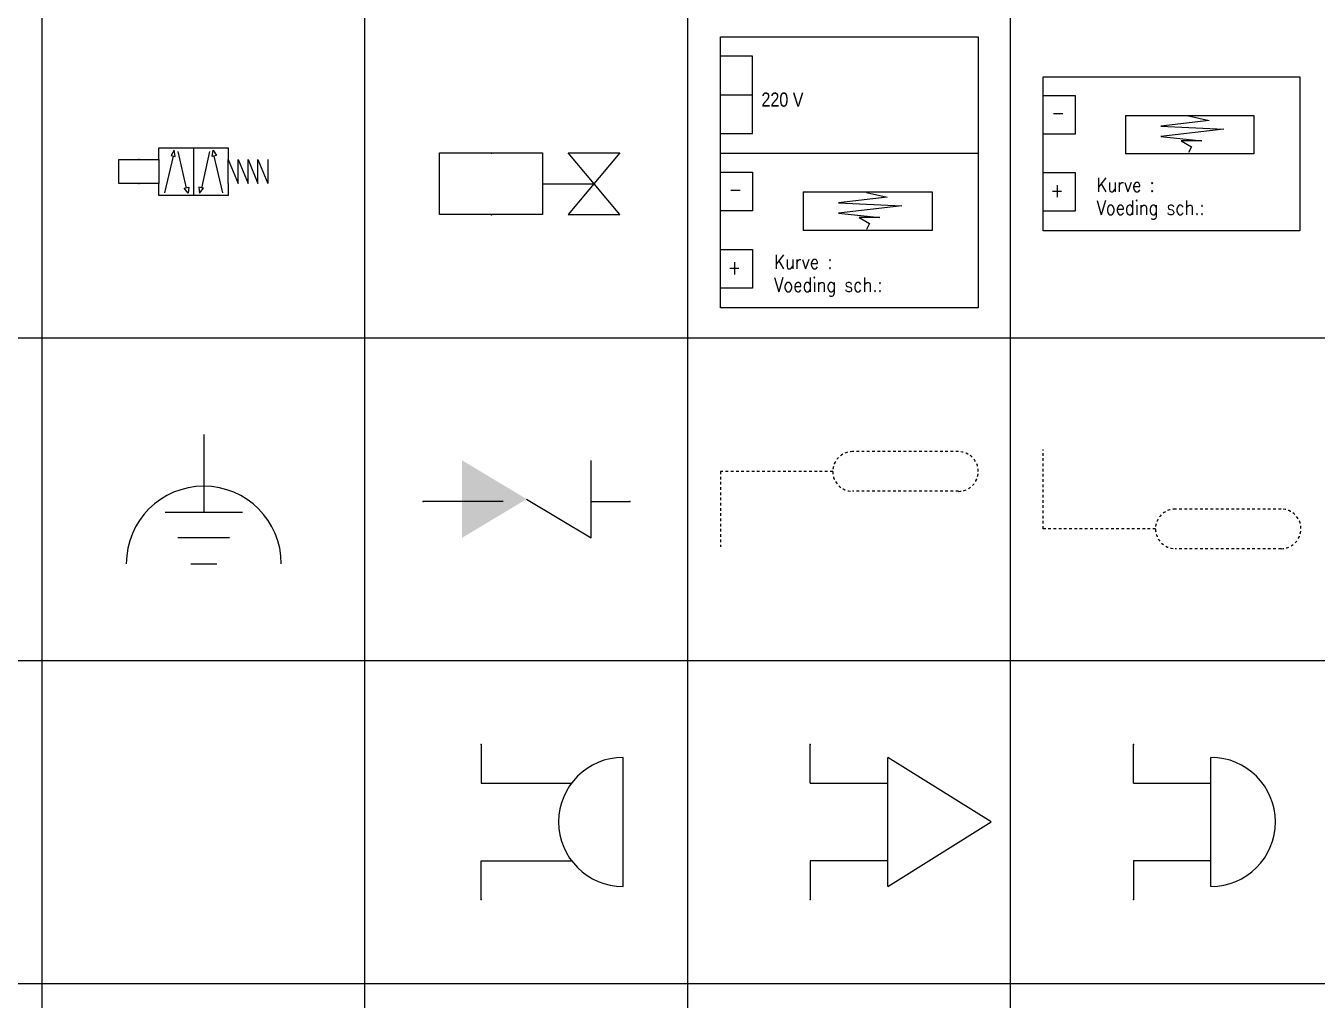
# Model space of a CAD drawing. Extents: x -6 to 410, y -3 to 290.
# Drawn here: x 99.4 to 149.4, y 184.3 to 222.1 of the extents above; entities that cross this region are included whole.
import ezdxf
from ezdxf.enums import TextEntityAlignment as Align

# ---------------------------------------------------------------- set-up
doc = ezdxf.new("R2010")
doc.units = 0
doc.linetypes.add('DASHED', pattern=[18.75, 12.5, -6.25])
doc.linetypes.add('HIDDEN', pattern=[0.375, 0.25, -0.125])
doc.layers.get('0').update_dxf_attribs({"linetype": 'CONTINUOUS'})
for name, color, linetype in [('1', 7, 'CONTINUOUS'), ('10', 1, 'DASHED'), ('11', 3, 'DASHED'), ('12', 2, 'DASHED'), ('20', 7, 'HIDDEN'), ('3', 4, 'CONTINUOUS'), ('30', 8, 'CONTINUOUS'), ('C', 7, 'CONTINUOUS'), ('GRID', 9, 'CONTINUOUS'), ('SYMB', 7, 'CONTINUOUS')]:
    doc.layers.add(name, color=color, linetype=linetype)
doc.styles.add('DINY', font='SIMPLEX', dxfattribs={"width": 0.95})
doc.styles.add('ROMANS', font='ROMANS', dxfattribs={"width": 0.85})

# ---------------------------------------------------------------- blocks, each defined once
blk = doc.blocks.new('VENT32-E')
at = {"layer": '1'}
for p, q in [((5, 3), (22.5, 3)), ((5, 0), (5, 3)), ((6.51, -8.4), (8.71, 0.9)), ((8.94, 2.37), (8.12, 1.04)), ((8.12, 1.04), (9.19, 0.79)), ((9.19, 0.79), (8.94, 2.37)), ((9.86, 2.05), (11.9, -7.15)), ((13.75, 3), (13.75, -9)), ((17.83, 2.05), (15.79, -7.15)), ((18.5, 0.79), (18.75, 2.37)), ((19.57, 1.04), (18.5, 0.79)), ((18.75, 2.37), (19.57, 1.04)), ((21.18, -8.4), (18.98, 0.9)), ((22.5, 3), (22.5, 0)), ((22.5, 0), (25, -6)), ((22.5, -6), (22.5, 0)), ((25, 0), (27.5, -6)), ((25, -6), (25, 0)), ((27.5, -6), (27.5, 0)), ((27.5, 0), (30, -6)), ((30, 0), (32.5, -6)), ((30, -6), (30, 0)), ((32.5, 0), (32.5, -6)), ((5, -9), (5, -6)), ((22.5, -6), (22.5, -9)), ((22.5, -9), (5, -9)), ((11.39, -7.22), (12.56, -6.94)), ((12.41, -8.42), (11.39, -7.22)), ((12.56, -6.94), (12.41, -8.42)), ((16.31, -7.22), (15.13, -6.94)), ((15.13, -6.94), (15.28, -8.42)), ((15.28, -8.42), (16.31, -7.22))]:
    blk.add_line(p, q, dxfattribs=at)
at = {"layer": '3'}
for p, q in [((-5, -6), (-5, 0)), ((-5, 0), (5, 0)), ((5, 0), (5, -6)), ((5, -6), (-5, -6))]:
    blk.add_line(p, q, dxfattribs=at)
at = {"layer": 'C', "color": 1}
blk.add_point((0, 0), dxfattribs=at)
at = {"layer": 'C', "color": 2}
blk.add_point((0, -6), dxfattribs=at)
at = {"flags": 1}
blk.add_attdef('SYMBTYPE', (0, 0), '', height=0.2, dxfattribs=at)
at = {"layer": '12', "style": 'DINY', "width": 0.95}
blk.add_attdef('MATCODE', (7.98, 6.88), '', height=3.2, dxfattribs=at)
blk = doc.blocks.new('VENTELEK')
at = {"layer": '1'}
for p, q in [((12.5, 6), (7.5, 0)), ((7.5, 6), (12.5, 6)), ((10, 3), (7.5, 6)), ((5, 3), (10, 3)), ((12.5, 0), (10, 3)), ((7.5, 0), (12.5, 0))]:
    blk.add_line(p, q, dxfattribs=at)
at = {"layer": '3'}
for p, q in [((-5, 0), (-5, 6)), ((-5, 6), (5, 6)), ((5, 6), (5, 0)), ((5, 0), (-5, 0))]:
    blk.add_line(p, q, dxfattribs=at)
at = {"layer": 'C', "color": 1}
blk.add_point((0.05, 5.97), dxfattribs=at)
at = {"layer": 'C', "color": 2}
blk.add_point((0.05, -0.03), dxfattribs=at)
at = {"flags": 1}
blk.add_attdef('SYMBTYPE', (0, 0), '', height=0.2, dxfattribs=at)
at = {"layer": '12', "width": 0.85}
blk.add_attdef('MATCODE', (4.08, 8.53), '', height=3.2, dxfattribs=at)
at = {"layer": '30', "style": 'DINY', "width": 0.95}
for tag, p in [('T1', (-1, 7)), ('T2', (-1, -3))]:
    blk.add_attdef(tag, text='', height=2.2, dxfattribs=at).set_placement(p, align=Align.RIGHT)
blk = doc.blocks.new('INSCHRSP')
at = {"layer": '1'}
for p, q in [((5.03, 21.13), (0.03, 21.13)), ((5.03, 9.13), (5.03, 21.13)), ((0.03, 15.13), (5.03, 15.13)), ((0.03, 9.13), (5.03, 9.13)), ((0.03, 6.06), (40.03, 6.06)), ((0.03, 3.13), (5.03, 3.13)), ((5.03, 3.13), (5.03, -2.87)), ((25.88, -0.73), (18.35, -1.64)), ((18.35, -1.64), (28.16, -2.1)), ((22.68, -0.05), (25.88, -0.73)), ((5.03, -2.87), (0.03, -2.87)), ((28.16, -2.1), (18.35, -3.24)), ((18.35, -3.24), (24.74, -3.93)), ((24.74, -3.93), (21.54, -3.93)), ((21.54, -3.93), (23.14, -4.84)), ((23.14, -4.84), (22.68, -5.75)), ((0.03, -8.87), (5.03, -8.87)), ((5.03, -8.87), (5.03, -14.87)), ((5.03, -14.87), (0.03, -14.87))]:
    blk.add_line(p, q, dxfattribs=at)
at = {"layer": '3'}
for p, q in [((0.03, 24.13), (40.03, 24.13)), ((0.03, 6.13), (0.03, 24.13)), ((40.03, 24.13), (40.03, 6.13)), ((0.03, -17.94), (0.03, 6.06)), ((40.03, 6.06), (40.03, -17.94)), ((12.85, 0.06), (32.85, 0.06)), ((12.85, 0.06), (12.85, -5.94)), ((32.85, 0.06), (32.85, -5.94)), ((32.85, -5.94), (12.85, -5.94)), ((40.03, -17.94), (0.03, -17.94))]:
    blk.add_line(p, q, dxfattribs=at)
at = {"flags": 1}
blk.add_attdef('SYMBTYPE', (0, 0), '', height=0.2, dxfattribs=at)
at = {"layer": '1', "width": 0.85}
blk.add_attdef('&', (23.55, -11.87), '', height=2.2, dxfattribs=at)
at = {"layer": '10', "width": 0.85}
blk.add_text('220 V', height=2.2, dxfattribs=at).set_placement((6.39, 13.28))
at = {"layer": '10', "style": 'ROMANS', "width": 0.85}
for s, p in [('-', (1.31, -0.62)), ('Kurve :', (8.36, -11.87)), ('+', (1.15, -12.72)), ('Voeding sch.:', (8.36, -15.43))]:
    blk.add_text(s, height=2.2, dxfattribs=at).set_placement(p)
at = {"layer": '10', "width": 0.85}
blk.add_attdef('&', (30.19, -15.78), '', height=2.2, dxfattribs=at)
at = {"layer": '12', "width": 0.85}
blk.add_attdef('MATCODE', (46.05, -14.87), '', height=3.2, dxfattribs=at)
blk = doc.blocks.new('INSCHR')
at = {"layer": '1'}
for p, q in [((-0.03, 2.82), (4.97, 2.82)), ((4.97, 2.82), (4.97, -3.18)), ((25.81, -1.04), (18.29, -1.96)), ((18.29, -1.96), (28.09, -2.41)), ((22.62, -0.36), (25.81, -1.04)), ((4.97, -3.18), (-0.03, -3.18)), ((28.09, -2.41), (18.29, -3.55)), ((18.29, -3.55), (24.67, -4.24)), ((24.67, -4.24), (21.48, -4.24)), ((21.48, -4.24), (23.07, -5.15)), ((23.07, -5.15), (22.62, -6.06)), ((-0.03, -9.18), (4.97, -9.18)), ((4.97, -9.18), (4.97, -15.18)), ((4.97, -15.18), (-0.03, -15.18))]:
    blk.add_line(p, q, dxfattribs=at)
at = {"layer": '3'}
for p, q in [((-0.03, 5.74), (39.97, 5.74)), ((-0.03, -18.26), (-0.03, 5.74)), ((39.97, 5.74), (39.97, -18.26)), ((12.79, -0.26), (12.79, -6.26)), ((12.79, -0.26), (32.79, -0.26)), ((32.79, -0.26), (32.79, -6.26)), ((32.79, -6.26), (12.79, -6.26)), ((39.97, -18.26), (-0.03, -18.26))]:
    blk.add_line(p, q, dxfattribs=at)
at = {"flags": 1}
blk.add_attdef('SYMBTYPE', (0, 0), '', height=0.2, dxfattribs=at)
at = {"layer": '10', "style": 'ROMANS', "width": 0.85}
for s, p in [('-', (1.24, -0.93)), ('Kurve :', (8.29, -12.18)), ('+', (1.08, -13.03)), ('Voeding sch.:', (8.29, -15.74))]:
    blk.add_text(s, height=2.2, dxfattribs=at).set_placement(p)
at = {"layer": '10', "width": 0.85}
for p in [(23.48, -12.18), (30.12, -16.09)]:
    blk.add_attdef('&', p, '', height=2.2, dxfattribs=at)
at = {"layer": '12', "width": 0.85}
blk.add_attdef('MATCODE', (45.98, -15.18), '', height=3.2, dxfattribs=at)
blk = doc.blocks.new('AARDAF')
at = {"layer": '1'}
for p, q in [((0, 0), (0, -3)), ((-1.5, -3), (1.5, -3)), ((1, -4), (-1, -4)), ((-0.5, -5), (0.5, -5))]:
    blk.add_line(p, q, dxfattribs=at)
blk.add_arc((0, -5), 3, 0, 180, dxfattribs=at)
at = {"flags": 1}
blk.add_attdef('SYMBTYPE', (0, 0), '', height=0.2, dxfattribs=at)
blk = doc.blocks.new('KLZENER')
at = {"layer": '1'}
for p, q in [((2.576, -2.309), (2.576, 0.691)), ((-0.831, -0.898), (-3.934, -0.898)), ((0.076, -0.809), (2.576, -2.309)), ((2.576, -0.898), (4.08, -0.898))]:
    blk.add_line(p, q, dxfattribs=at)
blk.add_solid([(0.076, -0.809), (0.076, -0.809), (-2.424, 0.691), (-2.424, -2.309)], dxfattribs=at)
at = {"layer": 'C', "color": 1}
blk.add_point((-3.934, -0.898), dxfattribs=at)
at = {"layer": 'C', "color": 2}
blk.add_point((4.08, -0.898), dxfattribs=at)
at = {"flags": 1}
blk.add_attdef('SYMBTYPE', (0, 0), '', height=0.2, dxfattribs=at)
blk = doc.blocks.new('AFSCHO')
at = {"layer": '20'}
for p, q in [((10.02, 0), (0.02, 0)), ((-1.86, -1.88), (-12.48, -1.88)), ((-12.48, -1.88), (-12.48, -9)), ((10.02, -3.75), (0.02, -3.75))]:
    blk.add_line(p, q, dxfattribs=at)
for centre, start, end in [((0.02, -1.88), 90, 270), ((10.02, -1.88), 270, 90)]:
    blk.add_arc(centre, 1.88, start, end, dxfattribs=at)
at = {"flags": 1}
blk.add_attdef('SYMBTYPE', (0, 0), '', height=0.2, dxfattribs=at)
blk = doc.blocks.new('AFSCHB')
at = {"layer": '20'}
for p, q in [((-12.5, 1.5), (-12.5, 9)), ((10, 3.375), (0, 3.375)), ((-1.875, 1.5), (-12.5, 1.5)), ((10, -0.375), (0, -0.375))]:
    blk.add_line(p, q, dxfattribs=at)
for centre, start, end in [((0, 1.5), 90, 270), ((10, 1.5), 270, 90)]:
    blk.add_arc(centre, 1.875, start, end, dxfattribs=at)
at = {"flags": 1}
blk.add_attdef('SYMBTYPE', (0, 0), '', height=0.2, dxfattribs=at)
blk = doc.blocks.new('SIGZ')
at = {"layer": '1'}
for p, q in [((0, 6), (0, 4.5)), ((0, 4.5), (3.5, 4.5)), ((0, 0), (0, 1.5)), ((0, 1.5), (3.5, 1.5))]:
    blk.add_line(p, q, dxfattribs=at)
at = {"layer": '3'}
blk.add_line((5.5, 0.5), (5.5, 5.5), dxfattribs=at)
blk.add_arc((5.5, 3), 2.5, 90, 270, dxfattribs=at)
at = {"layer": 'C', "color": 1}
blk.add_point((0, 6), dxfattribs=at)
at = {"layer": 'C', "color": 2}
blk.add_point((0, 0), dxfattribs=at)
at = {"flags": 1}
blk.add_attdef('SYMBTYPE', (0, 0), '', height=0.2, dxfattribs=at)
at = {"layer": '11', "style": 'ROMANS', "width": 0.85}
blk.add_attdef('LOCCODE', (6.848, 6.897), '', height=3.2, dxfattribs=at)
at = {"layer": '12', "style": 'DINY', "width": 0.95}
blk.add_attdef('MATCODE', (7, 1.5), '', height=3.2, dxfattribs=at)
blk = doc.blocks.new('SIGS')
at = {"layer": '1'}
for p, q in [((0, 4.5), (0, 6)), ((0, 4.5), (3, 4.5)), ((0, 1.5), (0, 0)), ((3, 1.5), (0, 1.5))]:
    blk.add_line(p, q, dxfattribs=at)
at = {"layer": '3'}
for p, q in [((3, 0.5), (3, 5.5)), ((7, 3), (3, 5.5)), ((3, 0.5), (7, 3))]:
    blk.add_line(p, q, dxfattribs=at)
at = {"layer": 'C', "color": 1}
blk.add_point((0, 6), dxfattribs=at)
at = {"layer": 'C', "color": 2}
blk.add_point((0, 0), dxfattribs=at)
at = {"flags": 1}
blk.add_attdef('SYMBTYPE', (0, 0), '', height=0.2, dxfattribs=at)
at = {"layer": '11', "style": 'ROMANS', "width": 0.85}
blk.add_attdef('LOCCODE', (6.848, 6.839), '', height=3.2, dxfattribs=at)
at = {"layer": '12', "style": 'DINY', "width": 0.95}
blk.add_attdef('MATCODE', (8, 1.5), '', height=3.2, dxfattribs=at)
blk = doc.blocks.new('SIGB')
at = {"layer": '1'}
for p, q in [((0, 4.5), (0, 6)), ((0, 4.5), (3, 4.5)), ((0, 1.5), (0, 0)), ((3, 1.5), (0, 1.5))]:
    blk.add_line(p, q, dxfattribs=at)
at = {"layer": '3'}
blk.add_line((3, 0.5), (3, 5.5), dxfattribs=at)
blk.add_arc((3, 3), 2.5, 270, 90, dxfattribs=at)
at = {"layer": 'C', "color": 1}
blk.add_point((0, 6), dxfattribs=at)
at = {"layer": 'C', "color": 2}
blk.add_point((0, 0), dxfattribs=at)
at = {"flags": 1}
blk.add_attdef('SYMBTYPE', (0, 0), '', height=0.2, dxfattribs=at)
at = {"layer": '11', "style": 'ROMANS', "width": 0.85}
blk.add_attdef('LOCCODE', (6.848, 7.659), '', height=3.2, dxfattribs=at)
at = {"layer": '12', "style": 'DINY', "width": 0.95}
blk.add_attdef('MATCODE', (7, 1.5), '', height=3.2, dxfattribs=at)

msp = doc.modelspace()

# ---------------------------------------------------------------- linework, layer by layer
at = {"layer": 'GRID', "linetype": 'CONTINUOUS'}
for p, q in [((99.997, 72.499), (99.997, 284.999)), ((112.497, 72.499), (112.497, 284.999)), ((124.997, 72.499), (124.997, 284.999)), ((137.497, 72.499), (137.497, 284.999)), ((-0.003, 209.999), (187.497, 209.999)), ((-0.003, 197.499), (187.497, 197.499)), ((-0.003, 184.999), (187.497, 184.999))]:
    msp.add_line(p, q, dxfattribs=at)

# ---------------------------------------------------------------- block references
at = {"layer": 'SYMB'}
for name, p, xscale, yscale, zscale in [('INSCHRSP', (126.253, 215.63), 0.249660955137928, 0.249660955137928, 0.249660955137928), ('INSCHR', (138.767, 218.675), 0.248524842856892, 0.248524842856892, 0.248524842856892), ('VENT32-E', (103.742, 216.896), 0.153732115667201, 0.153732115667201, 0.153732115667201), ('VENTELEK', (117.379, 214.765), 0.399074427482955, 0.399074427482955, 0.399074427482955), ('AFSCHO', (131.373, 205.59), 0.409548814123496, 0.409548814123496, 0.409548814123496), ('AFSCHB', (143.875, 201.985), 0.409548814123498, 0.409548814123498, 0.409548814123498)]:
    msp.add_blockref(name, p, dxfattribs=dict(at, xscale=xscale, yscale=yscale, zscale=zscale))
for name, p in [('AARDAF', (106.257, 206.249)), ('KLZENER', (118.68, 204.561)), ('SIGZ', (116.997, 188.251)), ('SIGS', (129.741, 188.251)), ('SIGB', (142.25, 188.25))]:
    msp.add_blockref(name, p, dxfattribs=at)

doc.saveas('drawing.dxf')
